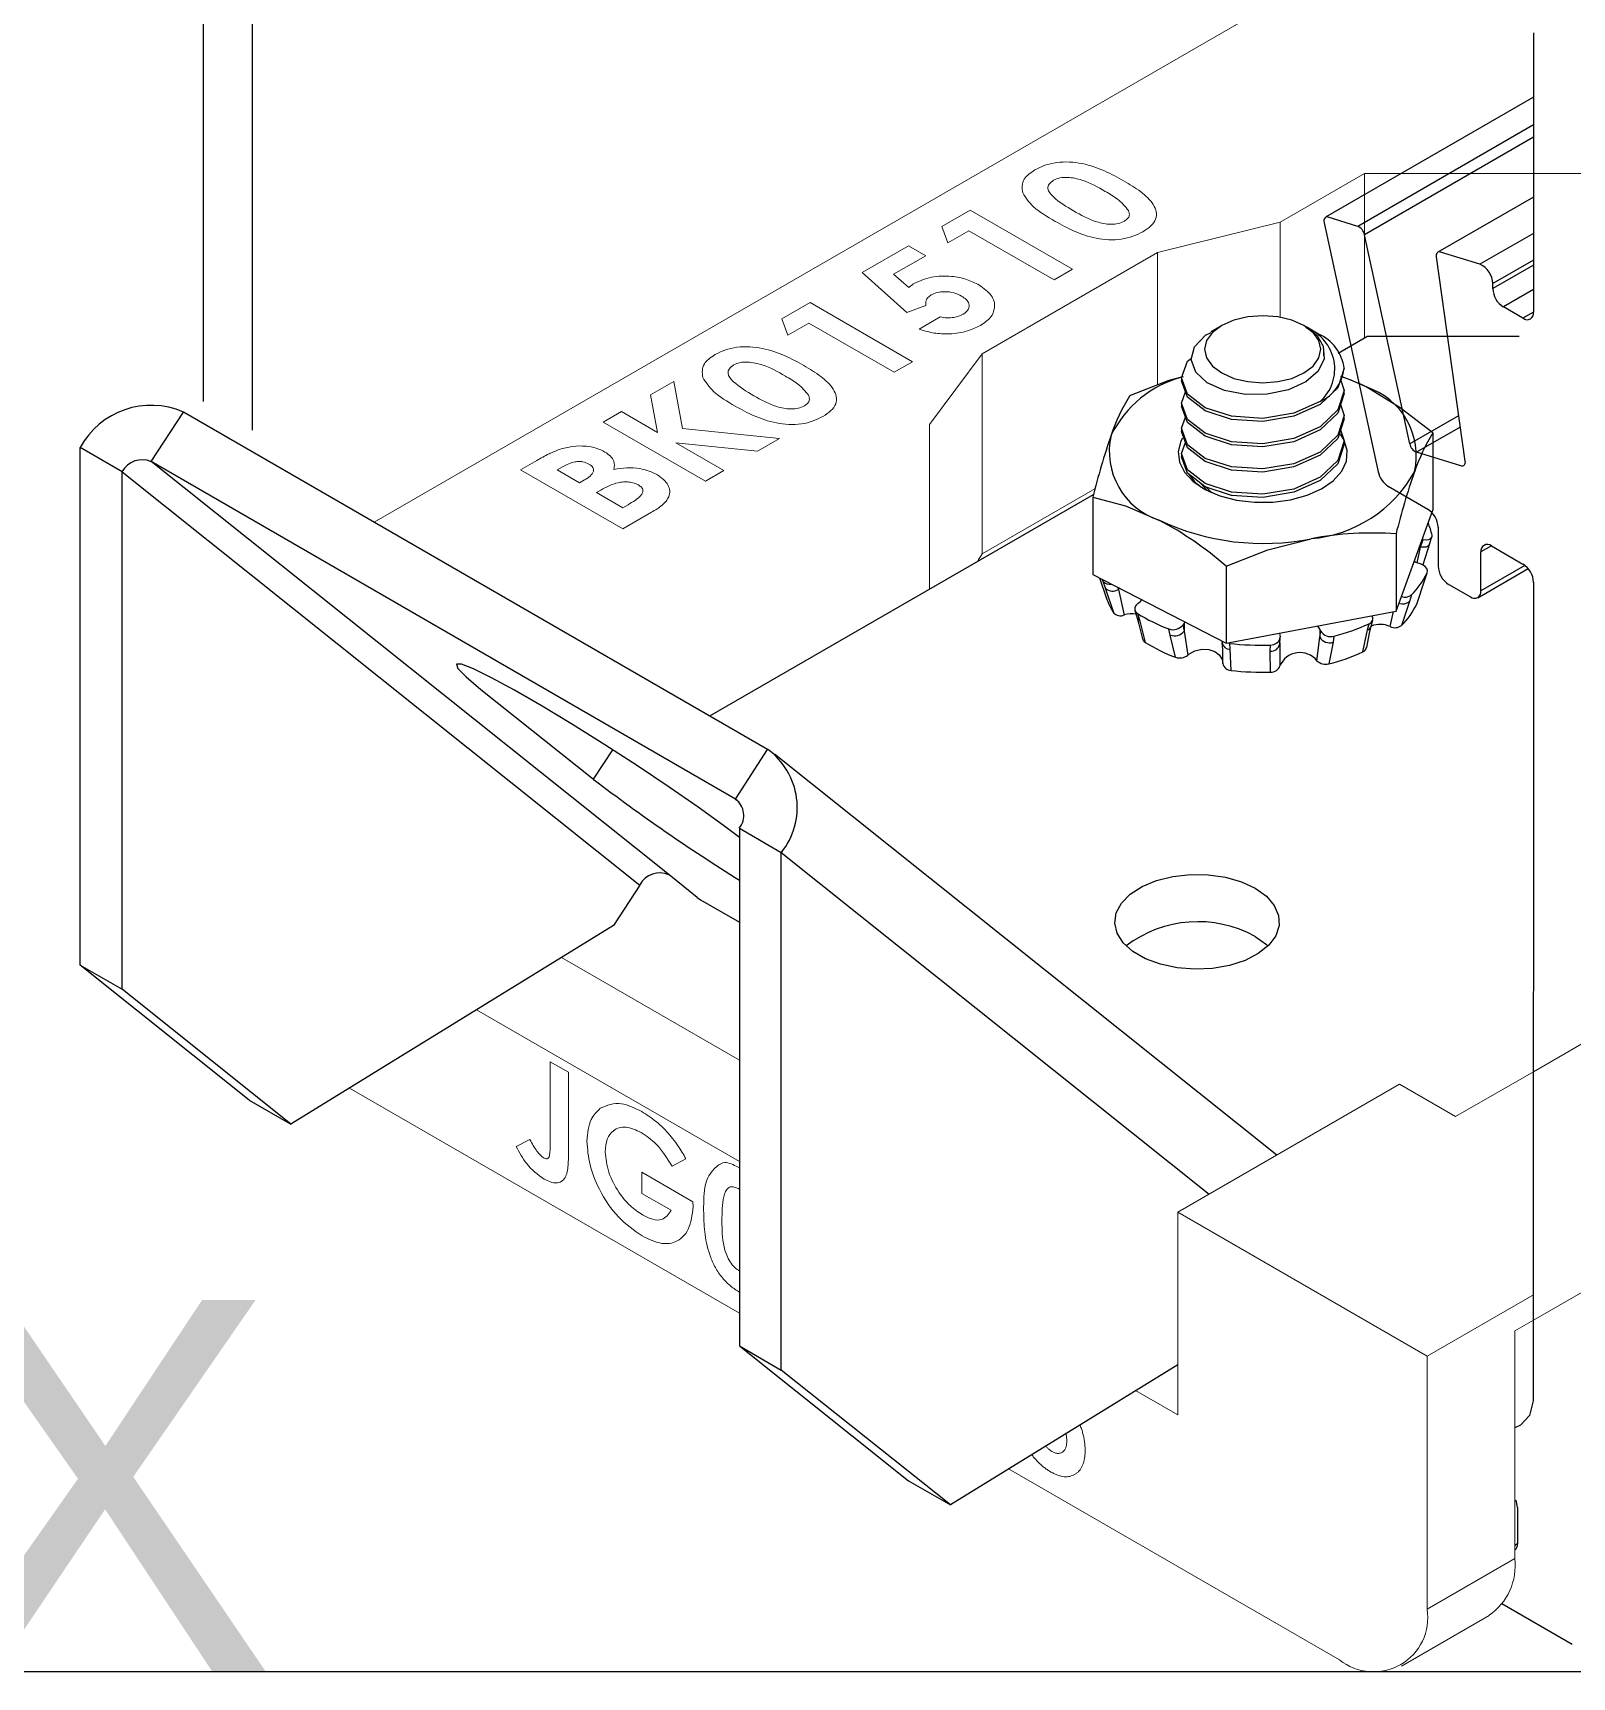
# Model space of a CAD drawing. Extents: x 0 to 11.5, y -11.3 to 0.
# Drawn here: x 1.996 to 3.548, y -11.287 to -9.629 of the extents above; entities that cross this region are included whole.
import ezdxf

# ---------------------------------------------------------------- set-up
doc = ezdxf.new("R2010")
doc.units = 0
doc.header["$LTSCALE"] = 0.5
doc.header["$MEASUREMENT"] = 0
doc.linetypes.add('HIDDEN2', pattern=[0.1875, 0.125, -0.0625])
for name, color, linetype in [('Brackets', 181, 'CONTINUOUS'), ('Hardware', 242, 'CONTINUOUS'), ('Housing', 150, 'CONTINUOUS')]:
    doc.layers.add(name, color=color, linetype=linetype)
doc.layers.add('Jig', color=41, linetype='CONTINUOUS', lineweight=13)
doc.layers.add('Text-Unprinted', color=131, linetype='CONTINUOUS', plot=False)
doc.styles.add('LSAD_Standard', font='arial.ttf')

msp = doc.modelspace()

# ---------------------------------------------------------------- linework, layer by layer
at = {"layer": 'Brackets', "linetype": 'Continuous', "transparency": 16777216}
for p, q in [((3.3116, -9.9521), (3.3407, -9.9353)), ((3.422, -9.9353), (3.3407, -9.9353)), ((2.678, -10.318), (3.065, -10.0945))]:
    msp.add_line(p, q, dxfattribs=at)
at = {"layer": 'Brackets', "linetype": 'HIDDEN2', "transparency": 16777216}
msp.add_line((3.6942, -9.9353), (3.422, -9.9353), dxfattribs=at)
at = {"layer": 'Brackets', "transparency": 16777216}
for p, q in [((2.1149, -10.0615), (2.1473, -10.0115)), ((2.7364, -10.3517), (2.1473, -10.0115)), ((2.0854, -10.0717), (2.0431, -10.0473)), ((2.0431, -10.5693), (2.0431, -10.0473)), ((2.704, -10.4018), (2.1149, -10.0615)), ((2.637, -10.4783), (2.1149, -10.0615)), ((2.0854, -10.0717), (2.6075, -10.4885)), ((2.0854, -10.5937), (2.0854, -10.0717)), ((2.4473, -10.2912), (2.561, -10.3819)), ((2.561, -10.3819), (2.5802, -10.3521)), ((2.704, -10.4018), (2.7364, -10.3517)), ((3.2499, -10.7609), (2.7433, -10.3564)), ((2.704, -10.4018), (2.7077, -10.4047)), ((2.7079, -10.4312), (2.7502, -10.4557)), ((2.7079, -10.4312), (2.7079, -10.9533)), ((2.7502, -10.9777), (2.7502, -10.4557)), ((2.7502, -10.4557), (3.1818, -10.8002)), ((2.6654, -10.501), (2.637, -10.4783)), ((2.6075, -10.4885), (2.5811, -10.5292)), ((2.6654, -10.501), (2.6688, -10.5034)), ((2.6688, -10.5034), (2.7079, -10.5259)), ((2.5811, -10.5292), (2.2558, -10.7298)), ((2.0431, -10.5693), (2.0854, -10.5937)), ((2.2136, -10.7054), (2.0431, -10.5693)), ((2.2558, -10.7298), (2.0854, -10.5937)), ((2.2136, -10.7054), (2.2558, -10.7298)), ((2.7079, -10.9533), (2.7502, -10.9777)), ((2.7079, -10.9533), (2.8784, -11.0893)), ((2.9207, -11.1138), (2.7502, -10.9777)), ((3.15, -10.9723), (2.9207, -11.1138)), ((2.8784, -11.0893), (2.9207, -11.1138))]:
    msp.add_line(p, q, dxfattribs=at)
at = {"layer": 'Brackets', "transparency": 16777216, "flags": 128}
msp.add_lwpolyline([(2.7079, -10.4407), (2.6919, -10.4285), (2.6664, -10.41), (2.6371, -10.3897), (2.6053, -10.3684), (2.5724, -10.3471), (2.5398, -10.3267), (2.509, -10.3081), (2.4813, -10.2921), (2.4579, -10.2794), (2.4398, -10.2705), (2.4279, -10.2659), (2.4226, -10.2658), (2.4241, -10.2701), (2.4325, -10.2787), (2.4473, -10.2912)], dxfattribs=at)
at = {"layer": 'Brackets', "linetype": 'Continuous', "transparency": 16777216, "flags": 128}
for points in [[(3.2281, -10.4917), (3.2393, -10.4998), (3.2473, -10.5091), (3.2516, -10.5191), (3.2521, -10.5295), (3.2488, -10.5397), (3.2417, -10.5492), (3.2312, -10.5576), (3.2178, -10.5645), (3.2022, -10.5696), (3.185, -10.5727), (3.1672, -10.5735), (3.1494, -10.5721), (3.1325, -10.5685), (3.1174, -10.563), (3.1047, -10.5556), (3.095, -10.5469), (3.0889, -10.5372), (3.0864, -10.5269), (3.0879, -10.5166), (3.0932, -10.5067), (3.102, -10.4976), (3.114, -10.4899), (3.1286, -10.4839), (3.145, -10.4798), (3.1627, -10.4778), (3.1806, -10.4781), (3.198, -10.4806), (3.2141, -10.4852), (3.2281, -10.4917)], [(3.2281, -10.5405), (3.2393, -10.5486), (3.2408, -10.55)]]:
    msp.add_lwpolyline(points, dxfattribs=at)
at = {"layer": 'Brackets', "transparency": 16777216}
for centre, radius, start, end in [((2.1147, -10.0861), 0.0814, 66.4062, 151.5285), ((2.1057, -10.0827), 0.0231, 66.4062, 151.5285), ((2.6938, -10.4103), 0.0725, 321.2083, 53.9178), ((3.7076, -8.8799), 1.8897, 232.6418, 238.0611), ((2.6919, -10.4184), 0.0205, 321.2083, 53.9178), ((2.6277, -10.4994), 0.0231, 66.4062, 151.5285)]:
    msp.add_arc(centre, radius, start, end, dxfattribs=at)
at = {"layer": 'Brackets', "linetype": 'Continuous', "transparency": 16777216}
msp.add_arc((3.1703, -10.6448), 0.1193, 61.0098, 127.3306, dxfattribs=at)
at = {"layer": 'Hardware', "linetype": 'Continuous', "transparency": 16777216}
for p, q in [((3.1943, -9.9242), (3.1833, -9.9306)), ((3.2792, -9.9255), (3.2771, -9.9242)), ((3.2919, -9.9328), (3.2802, -9.926)), ((3.2974, -9.9545), (3.2974, -9.9513)), ((3.1537, -9.9769), (3.1537, -9.9801)), ((3.3177, -9.9928), (3.3177, -9.9896)), ((3.1537, -10.0024), (3.1537, -10.0056)), ((3.3177, -10.0183), (3.3177, -10.0151)), ((3.1537, -10.0279), (3.1537, -10.0311)), ((3.4071, -10.0324), (3.4071, -10.1103)), ((3.3177, -10.0438), (3.3177, -10.0406)), ((3.1537, -10.0534), (3.1537, -10.0562)), ((3.0643, -10.0973), (3.0643, -10.1752)), ((3.1723, -10.0863), (3.1766, -10.089)), ((3.1845, -10.0929), (3.1787, -10.0871)), ((3.3701, -10.2122), (3.4071, -10.1103)), ((3.3701, -10.1343), (3.3701, -10.2122)), ((3.3915, -10.1635), (3.3949, -10.1476)), ((3.3949, -10.1476), (3.3974, -10.14)), ((3.3949, -10.1439), (3.3949, -10.1476)), ((3.3974, -10.14), (3.3964, -10.1398)), ((3.404, -10.1433), (3.397, -10.1657)), ((3.4039, -10.1449), (3.4063, -10.1374)), ((3.3918, -10.1635), (3.3942, -10.1644)), ((3.0643, -10.1752), (3.1987, -10.2447)), ((3.0711, -10.1788), (3.0778, -10.1986)), ((3.0733, -10.1799), (3.0748, -10.1823)), ((3.1987, -10.1668), (3.1987, -10.2447)), ((3.3909, -10.2053), (3.399, -10.1808)), ((3.399, -10.1808), (3.4014, -10.1737)), ((3.399, -10.1808), (3.3992, -10.1804)), ((3.3992, -10.1804), (3.4016, -10.1733)), ((3.0771, -10.1892), (3.0748, -10.1823)), ((3.0854, -10.214), (3.0771, -10.1892)), ((3.0895, -10.1883), (3.0902, -10.1904)), ((3.0902, -10.1886), (3.0902, -10.1904)), ((3.0902, -10.1904), (3.0959, -10.2162)), ((3.3856, -10.1959), (3.3835, -10.2026)), ((3.1068, -10.2115), (3.1088, -10.2181)), ((3.1094, -10.2147), (3.1113, -10.2212)), ((3.1101, -10.2042), (3.112, -10.2028)), ((3.112, -10.2028), (3.1139, -10.2009)), ((3.1987, -10.2447), (3.3701, -10.2122)), ((3.3643, -10.2279), (3.3675, -10.2127)), ((3.3835, -10.2026), (3.3757, -10.2268)), ((3.1113, -10.2212), (3.1171, -10.2438)), ((3.1423, -10.2365), (3.1411, -10.2303)), ((3.1563, -10.2245), (3.1551, -10.2263)), ((3.1551, -10.2263), (3.1563, -10.2326)), ((3.1573, -10.2233), (3.1563, -10.2245)), ((3.1563, -10.2245), (3.1563, -10.2326)), ((3.2933, -10.2305), (3.2933, -10.2386)), ((3.2941, -10.2324), (3.2933, -10.2305)), ((3.3365, -10.2534), (3.3413, -10.2313)), ((3.3413, -10.2313), (3.343, -10.2249)), ((3.345, -10.2273), (3.3467, -10.2209)), ((3.1477, -10.2588), (3.1423, -10.2365)), ((3.1563, -10.2326), (3.16, -10.2566)), ((3.1944, -10.2425), (3.1946, -10.2442)), ((3.2005, -10.2444), (3.202, -10.2447)), ((3.202, -10.2447), (3.2026, -10.2508)), ((3.2433, -10.2526), (3.2436, -10.2465)), ((3.2528, -10.2362), (3.2531, -10.2382)), ((3.2528, -10.2443), (3.253, -10.2675)), ((3.2529, -10.2453), (3.2531, -10.2392)), ((3.2903, -10.2623), (3.2933, -10.2386)), ((3.2933, -10.2386), (3.2941, -10.2324)), ((3.3066, -10.2437), (3.3024, -10.2655)), ((3.3075, -10.2376), (3.3066, -10.2437)), ((3.1955, -10.265), (3.1955, -10.2623)), ((3.2026, -10.2508), (3.2036, -10.272)), ((3.2436, -10.2738), (3.2433, -10.2526))]:
    msp.add_line(p, q, dxfattribs=at)
at = {"layer": 'Hardware', "linetype": 'Continuous', "transparency": 16777216, "flags": 128}
for points in [[(3.2771, -9.9242), (3.265, -9.9189), (3.2509, -9.9155), (3.2357, -9.9143), (3.2205, -9.9155), (3.2064, -9.9189), (3.1943, -9.9242), (3.185, -9.9313), (3.1791, -9.9394), (3.1771, -9.9482), (3.1791, -9.9569), (3.185, -9.9651), (3.1943, -9.9721), (3.2064, -9.9775), (3.2205, -9.9808), (3.2357, -9.982), (3.2509, -9.9808), (3.265, -9.9775), (3.2771, -9.9721), (3.2864, -9.9651), (3.2923, -9.9569), (3.2943, -9.9482), (3.2923, -9.9394), (3.2864, -9.9313), (3.2771, -9.9242)], [(3.2966, -9.9451), (3.2975, -9.9579), (3.2915, -9.9703), (3.279, -9.9811), (3.2616, -9.9891), (3.2403, -9.9936), (3.2182, -9.9938), (3.1971, -9.9898), (3.1798, -9.9819), (3.1681, -9.9711), (3.1636, -9.9585), (3.1669, -9.9457), (3.1781, -9.9339), (3.1836, -9.9311)], [(3.2791, -9.9256), (3.2905, -9.9343), (3.2966, -9.9451)], [(3.2937, -10.0008), (3.2671, -10.0127), (3.2357, -10.0179), (3.2043, -10.0158), (3.1777, -10.0072), (3.1599, -9.9934), (3.1537, -9.9769), (3.1599, -9.9603), (3.1639, -9.9573)], [(3.1539, -9.9763), (3.141, -9.9798), (3.1013, -9.9953)], [(3.3177, -9.9673), (3.3115, -9.987), (3.2937, -10.004), (3.2671, -10.0158), (3.2357, -10.021), (3.2043, -10.019), (3.1777, -10.0104), (3.1599, -9.9966), (3.1537, -9.9801)], [(3.3142, -9.9785), (3.3177, -9.9896), (3.3115, -10.0093), (3.2937, -10.0263), (3.2671, -10.0382), (3.2357, -10.0434), (3.2043, -10.0414), (3.1777, -10.0327), (3.1599, -10.0189), (3.1537, -10.0024), (3.1579, -9.9912)], [(3.3399, -9.9862), (3.3238, -9.9789), (3.3144, -9.9755)], [(3.3399, -9.9862), (3.3352, -9.9838), (3.3151, -9.9756)], [(3.3177, -9.9928), (3.3115, -10.0125), (3.2937, -10.0295), (3.2671, -10.0414), (3.2357, -10.0466), (3.2043, -10.0445), (3.1777, -10.0359), (3.1599, -10.0221), (3.1537, -10.0056)], [(3.4071, -10.0324), (3.3742, -10.0071), (3.3399, -9.9862)], [(3.3142, -10.004), (3.3177, -10.0151), (3.3115, -10.0349), (3.2937, -10.0518), (3.2671, -10.0637), (3.2357, -10.0689), (3.2043, -10.0669), (3.1777, -10.0582), (3.1599, -10.0444), (3.1537, -10.0279), (3.1579, -10.0167)], [(3.3177, -10.0183), (3.3115, -10.038), (3.2937, -10.055), (3.2671, -10.0669), (3.2357, -10.0721), (3.2043, -10.0701), (3.1777, -10.0614), (3.1599, -10.0476), (3.1537, -10.0311)], [(3.3142, -10.0295), (3.3177, -10.0406), (3.3115, -10.0604), (3.2937, -10.0773), (3.2671, -10.0892), (3.2357, -10.0944), (3.2043, -10.0924), (3.1777, -10.0837), (3.1599, -10.0699), (3.1537, -10.0534), (3.1579, -10.0422)], [(3.1548, -10.0377), (3.1532, -10.0407), (3.1504, -10.0513), (3.1516, -10.0619), (3.1567, -10.0721), (3.1655, -10.0815), (3.1776, -10.0896), (3.1924, -10.0959), (3.2092, -10.1003), (3.2273, -10.1025), (3.2458, -10.1024), (3.2638, -10.1), (3.2804, -10.0954), (3.295, -10.0889), (3.3068, -10.0807), (3.3153, -10.0712), (3.3201, -10.0609), (3.3209, -10.0503), (3.3177, -10.0398), (3.314, -10.0338)], [(3.3177, -10.0438), (3.3115, -10.0636), (3.2937, -10.0805), (3.2671, -10.0924), (3.2357, -10.0976), (3.2043, -10.0956), (3.1777, -10.0869), (3.1599, -10.0731), (3.1537, -10.0566)], [(3.1723, -10.0863), (3.1682, -10.0831), (3.1618, -10.0746)], [(3.0643, -10.0973), (3.0972, -10.1061), (3.1315, -10.1207)], [(3.1734, -10.0835), (3.1792, -10.0903), (3.184, -10.0927)], [(3.1987, -10.1668), (3.2407, -10.1506), (3.2844, -10.1392)], [(3.4039, -10.1449), (3.4036, -10.1455), (3.4029, -10.1464), (3.4018, -10.1471), (3.4004, -10.1476), (3.3987, -10.1479), (3.3969, -10.1479), (3.3949, -10.1476)], [(3.3974, -10.14), (3.4005, -10.1403), (3.4033, -10.1399), (3.4053, -10.1389), (3.4064, -10.1373), (3.4064, -10.1358)], [(3.3884, -10.162), (3.3901, -10.1629), (3.3918, -10.1635)], [(3.4014, -10.1737), (3.4018, -10.1716), (3.401, -10.1694), (3.3993, -10.1673), (3.3967, -10.1655), (3.3942, -10.1644)], [(3.1101, -10.2042), (3.108, -10.2064), (3.1068, -10.2087), (3.1067, -10.2111), (3.1078, -10.2133), (3.1094, -10.2147)], [(3.1087, -10.2181), (3.1108, -10.2255), (3.1143, -10.2402)], [(3.2933, -10.2305), (3.2922, -10.2287), (3.2909, -10.2272)], [(3.3405, -10.2488), (3.3433, -10.2345), (3.3451, -10.2273)], [(3.1171, -10.2438), (3.1153, -10.242), (3.1146, -10.2401)], [(3.1945, -10.2442), (3.1951, -10.2509), (3.1952, -10.2623)], [(3.2436, -10.2465), (3.2468, -10.246), (3.2497, -10.2447), (3.2518, -10.2427), (3.253, -10.2403), (3.2531, -10.2382)], [(3.2528, -10.2344), (3.2527, -10.2348), (3.2528, -10.2362)], [(3.16, -10.2566), (3.161, -10.2558), (3.1673, -10.2523), (3.1744, -10.2506), (3.1813, -10.2509), (3.1873, -10.2529), (3.1919, -10.2564), (3.1948, -10.2611), (3.1955, -10.265)]]:
    msp.add_lwpolyline(points, dxfattribs=at)
at = {"layer": 'Hardware', "linetype": 'Continuous', "transparency": 16777216}
for centre, radius, start, end in [((3.2642, -9.968), 0.0441, 311.9206, 69.3489), ((3.2744, -9.9729), 0.0437, 7.3504, 66.5129), ((3.1825, -10.0837), 0.111, 104.1697, 153.9406), ((3.2766, -9.9632), 0.0413, 294.392, 354.3131), ((3.2851, -10.1054), 0.2143, 149.0896, 160.7981), ((3.3175, -10.0556), 0.073, 347.082, 72.098), ((3.5911, -10.1425), 0.2144, 149.093, 160.7948), ((3.7707, -10.273), 0.7279, 160.9096, 166.0336), ((3.1539, -10.0512), 0.073, 167.082, 252.098), ((3.2735, -10.0078), 0.1318, 274.7572, 330.8868), ((4.0774, -10.3103), 0.7289, 160.9129, 166.0303), ((3.236, -9.8981), 0.2459, 244.8434, 281.3464), ((2.9645, -10.4359), 0.3567, 48.961, 62.0855), ((3.3442, -10.1486), 0.0635, 11.6398, 23.5409), ((3.3462, -10.4718), 0.3383, 85.9448, 100.5238), ((3.3259, -10.1367), 0.0841, 315.2106, 333.9173), ((3.081, -10.177), 0.00816, 221.0681, 283.97), ((3.0844, -10.1815), 0.0106, 226.3702, 303.2178), ((3.1404, -10.1774), 0.0661, 198.7484, 213.6795), ((3.3792, -10.1881), 0.0101, 248.4036, 308.9397), ((3.0922, -10.2073), 0.00961, 224.4484, 292.7177), ((3.1036, -10.2397), 0.0248, 79.9474, 108.0654), ((3.2049, -10.0601), 0.1817, 238.281, 249.4596), ((3.3769, -10.1939), 0.011, 249.6426, 307.3325), ((3.3201, -10.171), 0.0787, 314.9463, 334.1816), ((3.114, -10.2165), 0.00545, 197.3537, 240.3933), ((3.1454, -10.2187), 0.0123, 249.5503, 322.0105), ((3.2521, -10.0257), 0.219, 284.6674, 294.5358), ((3.3391, -10.2256), 0.00613, 291.2175, 343.6562), ((3.3411, -10.2196), 0.00564, 289.1804, 29.5335), ((3.3541, -10.2489), 0.0233, 64.1998, 112.4995), ((3.369, -10.218), 0.011, 244.3729, 307.3236), ((3.2069, -10.0994), 0.17, 238.1225, 249.6181), ((3.1467, -10.2249), 0.0123, 249.4103, 321.6909), ((3.2025, -10.2427), 0.00804, 190.6521, 271.1222), ((3.2357, -9.9516), 0.2951, 263.4453, 271.5323), ((3.2442, -10.2439), 0.00876, 263.9569, 350.4486), ((3.3032, -10.2325), 0.0117, 211.3124, 286.9661), ((3.3042, -10.2262), 0.0118, 211.5769, 286.2524), ((3.1519, -10.2466), 0.0129, 250.8263, 309.0736), ((3.2732, -10.2761), 0.022, 38.8746, 157.1028), ((3.2992, -10.2534), 0.0125, 225.0546, 284.8924), ((3.251, -10.0672), 0.2049, 284.5274, 294.6758), ((3.335, -10.2484), 0.00518, 287.2814, 355.8409), ((3.2037, -10.2638), 0.00824, 188.5752, 269.4949), ((3.2357, -9.9978), 0.2761, 263.3307, 271.647), ((3.2442, -10.2644), 0.00939, 266.6653, 340.5305)]:
    msp.add_arc(centre, radius, start, end, dxfattribs=at)
at = {"layer": 'Housing', "transparency": 16777216}
for p, q in [((2.1674, -8.1018), (2.1674, -10.001)), ((2.2169, -10.0296), (2.2169, -9.4372)), ((3.5087, -9.6291), (3.5087, -9.9107)), ((3.5087, -9.694), (3.2991, -9.8151)), ((3.5087, -9.7218), (3.3315, -9.8242)), ((3.5087, -9.7341), (3.3382, -9.8326)), ((3.5087, -9.7946), (3.4123, -9.8503)), ((3.3315, -9.8242), (3.3018, -9.8149)), ((3.2976, -9.8207), (3.3521, -10.0717)), ((3.384, -10.0436), (3.3382, -9.8326)), ((3.5087, -9.8313), (3.4547, -9.8625)), ((3.4547, -9.8625), (3.415, -9.8501)), ((3.4107, -9.8551), (3.4396, -10.0609)), ((3.5087, -9.8582), (3.4677, -9.8819)), ((3.5087, -9.8633), (3.4677, -9.887)), ((3.4677, -9.887), (3.4677, -9.8819)), ((3.5087, -9.8878), (3.4783, -9.9054)), ((3.4981, -9.9168), (3.4783, -9.9054)), ((3.5087, -9.9107), (3.4981, -9.9168)), ((3.4332, -10.0152), (3.384, -10.0436)), ((3.4348, -10.0266), (3.3907, -10.052)), ((3.4353, -10.0659), (3.3907, -10.052)), ((3.3623, -10.0864), (3.402, -10.1093)), ((3.4126, -10.1277), (3.4126, -10.1669)), ((3.4663, -10.1465), (3.4557, -10.1526)), ((3.4663, -10.1465), (3.4981, -10.1649)), ((3.4557, -10.1918), (3.4557, -10.1526)), ((3.4526, -10.1987), (3.5033, -10.1694)), ((3.5001, -10.1662), (3.4557, -10.1918)), ((3.4232, -10.1853), (3.4451, -10.1979)), ((3.5087, -10.1832), (3.5085, -11.0086)), ((3.4767, -11.2132), (3.5476, -11.2542))]:
    msp.add_line(p, q, dxfattribs=at)
at = {"layer": 'Housing', "linetype": 'Continuous', "transparency": 16777216}
for p, q in [((3.4925, -11.1162), (3.4925, -11.1529)), ((3.4925, -11.1529), (3.4898, -11.1545))]:
    msp.add_line(p, q, dxfattribs=at)
at = {"layer": 'Housing', "transparency": 16777216, "flags": 128}
for points in [[(3.3018, -9.8149), (3.3007, -9.8147), (3.2997, -9.8148), (3.2989, -9.8152), (3.2982, -9.8159), (3.2977, -9.8168), (3.2974, -9.818), (3.2974, -9.8193), (3.2976, -9.8207)], [(3.415, -9.8501), (3.414, -9.8499), (3.4131, -9.85), (3.4122, -9.8503), (3.4116, -9.8509), (3.4111, -9.8517), (3.4107, -9.8527), (3.4106, -9.8539), (3.4107, -9.8551)], [(3.4396, -10.0609), (3.4397, -10.0622), (3.4395, -10.0633), (3.4392, -10.0643), (3.4387, -10.0651), (3.4381, -10.0657), (3.4372, -10.066), (3.4363, -10.0661), (3.4353, -10.0659)], [(3.5085, -11.0086), (3.5085, -11.0086), (3.5045, -11.0237), (3.4955, -11.0333), (3.4898, -11.036)]]:
    msp.add_lwpolyline(points, dxfattribs=at)
at = {"layer": 'Housing', "transparency": 16777216}
for centre, radius, start, end in [((3.3267, -9.8348), 0.0117, 10.9309, 66.0498), ((3.4457, -9.8825), 0.022, 1.5978, 65.9278), ((3.4907, -9.886), 0.0231, 182.6115, 237.3885), ((3.5023, -9.9118), 0.00655, 230.7624, 9.2023), ((3.3954, -10.0414), 0.0117, 190.9309, 246.0498), ((3.3751, -10.0667), 0.0235, 192.2143, 237.0616), ((3.3895, -10.1288), 0.0231, 2.6115, 57.3885), ((3.4622, -10.1516), 0.00655, 50.7624, 189.2023), ((3.4857, -10.1843), 0.0231, 2.6115, 57.3885), ((3.4356, -10.1658), 0.0231, 182.6115, 237.3885), ((3.4492, -10.1928), 0.00655, 230.7624, 9.2023)]:
    msp.add_arc(centre, radius, start, end, dxfattribs=at)
at = {"layer": 'Housing', "linetype": 'Continuous', "transparency": 16777216}
for centre, radius, start, end in [((3.4726, -11.1167), 0.0199, 1.273, 22.9735), ((3.486, -11.154), 0.00655, 305.6721, 9.2023)]:
    msp.add_arc(centre, radius, start, end, dxfattribs=at)
at = {"layer": 'Jig', "linetype": 'Continuous', "transparency": 16777216}
for p, q in [((3.4107, -9.5042), (2.3396, -10.1225)), ((3.2534, -9.82), (3.3382, -9.771)), ((3.3382, -9.771), (3.5087, -9.771)), ((3.3382, -9.771), (3.3382, -9.9367)), ((3.2534, -9.82), (3.1296, -9.8506)), ((3.2534, -9.82), (3.2534, -9.9161)), ((3.1296, -9.8506), (2.9529, -9.9527)), ((3.1296, -9.8506), (3.1296, -9.9843)), ((2.9529, -9.9527), (2.8998, -10.0241)), ((2.9529, -9.9527), (2.9529, -10.1544)), ((2.8998, -10.0241), (2.8998, -10.1899)), ((2.9529, -10.1544), (3.0664, -10.0889)), ((3.4302, -10.7221), (3.5086, -10.6769)), ((3.15, -10.8186), (3.3736, -10.6895)), ((3.3736, -10.6895), (3.4302, -10.7221)), ((3.4014, -10.9638), (3.15, -10.8186)), ((3.15, -10.8186), (3.15, -11.0227)), ((3.5086, -10.9019), (3.4014, -10.9638)), ((3.4898, -11.1679), (3.4898, -10.9382)), ((3.4014, -10.9638), (3.4014, -11.2189)), ((3.1075, -10.9982), (3.15, -11.0227)), ((3.313, -11.27), (2.9793, -11.0773)), ((3.4014, -11.2189), (3.4898, -11.1679)), ((3.3755, -11.2762), (3.4639, -11.2251))]:
    msp.add_line(p, q, dxfattribs=at)
at = {"layer": 'Jig', "linetype": 'HIDDEN2', "transparency": 16777216}
for p, q in [((3.5087, -9.771), (3.6918, -9.771)), ((4.7018, -10.2131), (3.5086, -10.9019)), ((3.5086, -10.9274), (4.5263, -10.3399)), ((3.5086, -10.6769), (3.7696, -10.5262))]:
    msp.add_line(p, q, dxfattribs=at)
at = {"layer": 'Jig', "transparency": 16777216}
for p, q in [((2.9121, -9.8245), (2.9407, -9.8079)), ((2.9407, -9.8079), (3.0438, -9.8675)), ((2.9182, -9.8408), (2.9121, -9.8245)), ((2.9394, -9.8286), (2.9182, -9.8408)), ((3.0253, -9.8782), (2.9394, -9.8286)), ((2.8316, -9.8709), (2.8786, -9.8438)), ((2.8786, -9.8438), (2.8958, -9.8538)), ((2.8958, -9.8538), (2.8635, -9.8724)), ((2.8767, -9.911), (2.8316, -9.8709)), ((2.8635, -9.8724), (2.8789, -9.886)), ((3.0438, -9.8675), (3.0253, -9.8782)), ((2.7508, -9.9176), (2.7794, -9.9011)), ((2.7794, -9.9011), (2.8825, -9.9607)), ((2.8959, -9.9041), (2.8767, -9.911)), ((2.8891, -9.9278), (2.9103, -9.9156)), ((2.8958, -9.9025), (2.8958, -9.9041)), ((2.7569, -9.9339), (2.7508, -9.9176)), ((2.7781, -9.9217), (2.7569, -9.9339)), ((2.864, -9.9713), (2.7781, -9.9217)), ((2.8825, -9.9607), (2.864, -9.9713)), ((2.6183, -9.9942), (2.6417, -9.9807)), ((2.6417, -9.9807), (2.6505, -10.0282)), ((2.6253, -10.032), (2.6183, -9.9942)), ((2.5705, -10.0217), (2.589, -10.011)), ((2.589, -10.011), (2.6253, -10.032)), ((2.6737, -10.0813), (2.5705, -10.0217)), ((2.6505, -10.0282), (2.7483, -10.0382)), ((2.6438, -10.0427), (2.6922, -10.0706)), ((2.7261, -10.051), (2.6438, -10.0427)), ((2.7483, -10.0382), (2.7261, -10.051)), ((2.4872, -10.0698), (2.5038, -10.0603)), ((2.5904, -10.1294), (2.4872, -10.0698)), ((2.5301, -10.0665), (2.5243, -10.0698)), ((2.5243, -10.0698), (2.5467, -10.0828)), ((2.5467, -10.0828), (2.5517, -10.08)), ((2.6922, -10.0706), (2.6737, -10.0813)), ((2.5683, -10.0902), (2.5639, -10.0927)), ((2.5639, -10.0927), (2.5904, -10.108)), ((2.5904, -10.108), (2.5957, -10.1049)), ((2.6194, -10.1126), (2.5904, -10.1294)), ((2.7079, -10.6653), (2.5285, -10.5616)), ((2.443, -10.6144), (2.7079, -10.7674)), ((2.5172, -10.6667), (2.5357, -10.6774)), ((2.5172, -10.7507), (2.5172, -10.6667)), ((2.5357, -10.6774), (2.5357, -10.7564)), ((2.7079, -10.9204), (2.3148, -10.6934)), ((2.4828, -10.7521), (2.4968, -10.7452)), ((2.6097, -10.7995), (2.6097, -10.7782)), ((2.6097, -10.7782), (2.6611, -10.8079)), ((2.654, -10.7647), (2.64, -10.7721)), ((2.6393, -10.8166), (2.6097, -10.7995)), ((2.6611, -10.8079), (2.6613, -10.813)), ((3.4898, -10.9382), (3.5086, -10.9274))]:
    msp.add_line(p, q, dxfattribs=at)
at = {"layer": 'Jig', "linetype": 'Continuous', "transparency": 16777216}
for centre, radius, start, end in [((3.4296, -11.1751), 0.0606, 304.455, 6.8571), ((3.3474, -11.2274), 0.0547, 231.1474, 8.8634)]:
    msp.add_arc(centre, radius, start, end, dxfattribs=at)
msp.add_ellipse((2.9327, -10.1329), major_axis=(0.0617, 0.1018), ratio=0.238844, start_param=4.568266, end_param=4.645999, dxfattribs=at)
at = {"layer": 'Jig', "transparency": 16777216}
for points, knots in [([(2.9936, -9.7905), (2.993, -9.7856), (2.992, -9.7769), (3.0016, -9.7702), (3.0058, -9.7673)], [0, 0, 0, 0, 0.558689, 1, 1, 1, 1]), ([(3.0058, -9.7673), (3.0091, -9.7656), (3.0156, -9.7623), (3.0278, -9.7595), (3.0409, -9.759), (3.0579, -9.7613), (3.0767, -9.7679), (3.0892, -9.7747), (3.0954, -9.7782)], [0, 0, 0, 0, 0.125043, 0.249932, 0.374773, 0.499839, 0.749499, 1, 1, 1, 1]), ([(3.0248, -9.7777), (3.0231, -9.7789), (3.0198, -9.7813), (3.0182, -9.7876), (3.0265, -9.7977), (3.0376, -9.8043), (3.045, -9.8086)], [0, 0, 0, 0, 0.124885, 0.249639, 0.49862, 1, 1, 1, 1]), ([(3.0769, -9.7889), (3.0696, -9.7847), (3.0586, -9.7784), (3.0415, -9.7745), (3.0309, -9.7749), (3.0268, -9.7768), (3.0248, -9.7777)], [0, 0, 0, 0, 0.501448, 0.750378, 0.875297, 1, 1, 1, 1]), ([(3.0954, -9.7782), (3.1014, -9.7818), (3.1133, -9.7889), (3.1245, -9.7998), (3.1288, -9.8094), (3.1285, -9.817), (3.1234, -9.824), (3.1177, -9.8277), (3.1148, -9.8296)], [0, 0, 0, 0, 0.250514, 0.500214, 0.625312, 0.750134, 0.874928, 1, 1, 1, 1]), ([(3.0263, -9.8192), (3.0184, -9.8145), (3.0041, -9.8062), (2.9968, -9.7953), (2.9936, -9.7905)], [0, 0, 0, 0, 0.561096, 1, 1, 1, 1]), ([(3.1004, -9.8083), (3.097, -9.8043), (3.091, -9.7971), (3.0812, -9.7914), (3.0769, -9.7889)], [0, 0, 0, 0, 0.558417, 1, 1, 1, 1]), ([(3.045, -9.8086), (3.0522, -9.8127), (3.063, -9.8189), (3.08, -9.8225), (3.0903, -9.8217), (3.0942, -9.8198), (3.0962, -9.8189)], [0, 0, 0, 0, 0.501407, 0.750149, 0.875082, 1, 1, 1, 1]), ([(3.0962, -9.8189), (3.0974, -9.8181), (3.0998, -9.8165), (3.1017, -9.8127), (3.1009, -9.81), (3.1004, -9.8083)], [0, 0, 0, 0, 0.280266, 0.560445, 1, 1, 1, 1]), ([(3.1148, -9.8296), (3.1116, -9.8312), (3.1052, -9.8345), (3.0932, -9.8375), (3.0803, -9.838), (3.0635, -9.8358), (3.0448, -9.8294), (3.0325, -9.8226), (3.0263, -9.8192)], [0, 0, 0, 0, 0.125093, 0.249947, 0.37484, 0.499914, 0.749469, 1, 1, 1, 1]), ([(2.8789, -9.886), (2.8798, -9.8851), (2.8814, -9.8836), (2.8834, -9.8823), (2.8843, -9.8817)], [0, 0, 0, 0, 0.559978, 1, 1, 1, 1]), ([(2.8843, -9.8817), (2.8898, -9.8793), (2.9007, -9.8743), (2.9207, -9.8739), (2.9376, -9.8773), (2.9457, -9.8814), (2.9498, -9.8834)], [0, 0, 0, 0, 0.279289, 0.55876, 0.779156, 1, 1, 1, 1]), ([(2.9498, -9.8834), (2.9544, -9.8867), (2.9638, -9.8934), (2.9663, -9.9055), (2.9623, -9.9163), (2.9549, -9.9215), (2.9512, -9.9241)], [0, 0, 0, 0, 0.279834, 0.559555, 0.779722, 1, 1, 1, 1]), ([(2.9014, -9.8932), (2.9002, -9.8941), (2.8978, -9.8958), (2.8958, -9.8996), (2.8959, -9.9024), (2.8959, -9.9041)], [0, 0, 0, 0, 0.279807, 0.55982, 1, 1, 1, 1]), ([(2.9319, -9.8945), (2.9295, -9.8933), (2.9246, -9.8909), (2.9157, -9.8898), (2.9073, -9.8905), (2.9034, -9.8923), (2.9014, -9.8932)], [0, 0, 0, 0, 0.2804, 0.56001, 0.780115, 1, 1, 1, 1]), ([(2.9337, -9.9128), (2.9357, -9.9112), (2.9398, -9.9081), (2.9399, -9.9026), (2.9371, -9.8979), (2.9336, -9.8956), (2.9319, -9.8945)], [0, 0, 0, 0, 0.279088, 0.558757, 0.779144, 1, 1, 1, 1]), ([(2.9103, -9.9156), (2.9126, -9.916), (2.9171, -9.9167), (2.9258, -9.9162), (2.9307, -9.9141), (2.9337, -9.9128)], [0, 0, 0, 0, 0.281145, 0.561922, 1, 1, 1, 1]), ([(2.9512, -9.9241), (2.9463, -9.9264), (2.9365, -9.9311), (2.9186, -9.9332), (2.9023, -9.932), (2.8935, -9.9292), (2.8891, -9.9278)], [0, 0, 0, 0, 0.279859, 0.559381, 0.779502, 1, 1, 1, 1]), ([(2.6833, -9.9536), (2.6865, -9.9519), (2.693, -9.9486), (2.7053, -9.9458), (2.7184, -9.9453), (2.7353, -9.9476), (2.7541, -9.9542), (2.7666, -9.961), (2.7728, -9.9645)], [0, 0, 0, 0, 0.125043, 0.249932, 0.374773, 0.499839, 0.749499, 1, 1, 1, 1]), ([(2.671, -9.9768), (2.6705, -9.972), (2.6694, -9.9632), (2.679, -9.9565), (2.6833, -9.9536)], [0, 0, 0, 0, 0.558689, 1, 1, 1, 1]), ([(2.7022, -9.964), (2.7006, -9.9652), (2.6972, -9.9676), (2.6956, -9.974), (2.704, -9.984), (2.7151, -9.9906), (2.7225, -9.995)], [0, 0, 0, 0, 0.124885, 0.249639, 0.49862, 1, 1, 1, 1]), ([(2.7543, -9.9752), (2.747, -9.971), (2.736, -9.9647), (2.719, -9.9608), (2.7084, -9.9612), (2.7043, -9.9631), (2.7022, -9.964)], [0, 0, 0, 0, 0.501448, 0.750378, 0.875297, 1, 1, 1, 1]), ([(2.7728, -9.9645), (2.7788, -9.9681), (2.7907, -9.9752), (2.8019, -9.9861), (2.8063, -9.9957), (2.8059, -10.0033), (2.8008, -10.0103), (2.7951, -10.014), (2.7922, -10.0159)], [0, 0, 0, 0, 0.250514, 0.500214, 0.625312, 0.750134, 0.874928, 1, 1, 1, 1]), ([(2.7037, -10.0055), (2.6958, -10.0008), (2.6816, -9.9925), (2.6742, -9.9816), (2.671, -9.9768)], [0, 0, 0, 0, 0.561096, 1, 1, 1, 1]), ([(2.7778, -9.9946), (2.7745, -9.9906), (2.7684, -9.9834), (2.7587, -9.9777), (2.7543, -9.9752)], [0, 0, 0, 0, 0.558417, 1, 1, 1, 1]), ([(2.7225, -9.995), (2.7297, -9.9991), (2.7404, -10.0052), (2.7574, -10.0088), (2.7677, -10.008), (2.7716, -10.0061), (2.7736, -10.0052)], [0, 0, 0, 0, 0.5014073, 0.7501488, 0.8750818, 1, 1, 1, 1]), ([(2.7736, -10.0052), (2.7748, -10.0044), (2.7772, -10.0028), (2.7791, -9.999), (2.7783, -9.9963), (2.7778, -9.9946)], [0, 0, 0, 0, 0.280266, 0.560445, 1, 1, 1, 1]), ([(2.7922, -10.0159), (2.789, -10.0175), (2.7826, -10.0208), (2.7706, -10.0238), (2.7577, -10.0243), (2.7409, -10.0221), (2.7222, -10.0157), (2.7099, -10.0089), (2.7037, -10.0055)], [0, 0, 0, 0, 0.1250926, 0.2499472, 0.3748405, 0.4999143, 0.7494691, 1, 1, 1, 1]), ([(2.5038, -10.0603), (2.5077, -10.058), (2.5148, -10.0539), (2.523, -10.0507), (2.5266, -10.0492)], [0, 0, 0, 0, 0.560274, 1, 1, 1, 1]), ([(2.5266, -10.0492), (2.5308, -10.048), (2.5392, -10.0457), (2.5524, -10.0455), (2.564, -10.0476), (2.5695, -10.0504), (2.5723, -10.0518)], [0, 0, 0, 0, 0.280133, 0.559769, 0.779782, 1, 1, 1, 1]), ([(2.5563, -10.0639), (2.5543, -10.063), (2.5512, -10.0616), (2.5462, -10.0613), (2.5387, -10.062), (2.5339, -10.0645), (2.5301, -10.0665)], [0, 0, 0, 0, 0.24957, 0.375336, 0.50123, 1, 1, 1, 1]), ([(2.5517, -10.08), (2.5537, -10.0787), (2.5577, -10.0762), (2.5613, -10.0717), (2.5608, -10.0671), (2.5578, -10.065), (2.5563, -10.0639)], [0, 0, 0, 0, 0.28109, 0.560548, 0.780097, 1, 1, 1, 1]), ([(2.5723, -10.0518), (2.5744, -10.0531), (2.5784, -10.0558), (2.5825, -10.062), (2.5819, -10.0666), (2.5815, -10.0694)], [0, 0, 0, 0, 0.280312, 0.560497, 1, 1, 1, 1]), ([(2.6061, -10.085), (2.6047, -10.0843), (2.6019, -10.0829), (2.5966, -10.0819), (2.5911, -10.0818), (2.5805, -10.0835), (2.5737, -10.0872), (2.5683, -10.0902)], [0, 0, 0, 0, 0.125209, 0.250312, 0.375529, 0.500753, 1, 1, 1, 1]), ([(2.5815, -10.0694), (2.5858, -10.0687), (2.5943, -10.0673), (2.6106, -10.068), (2.6197, -10.0722), (2.6253, -10.0747)], [0, 0, 0, 0, 0.281308, 0.561672, 1, 1, 1, 1]), ([(2.6253, -10.0747), (2.6295, -10.078), (2.6379, -10.0845), (2.6384, -10.0963), (2.6306, -10.1058), (2.6231, -10.1104), (2.6194, -10.1126)], [0, 0, 0, 0, 0.279164, 0.55844, 0.778689, 1, 1, 1, 1]), ([(2.5957, -10.1049), (2.6005, -10.1021), (2.6065, -10.0986), (2.6106, -10.0931), (2.611, -10.0901), (2.6094, -10.0872), (2.6072, -10.0858), (2.6061, -10.085)], [0, 0, 0, 0, 0.500132, 0.625245, 0.750148, 0.874948, 1, 1, 1, 1]), ([(2.5677, -10.7137), (2.5745, -10.7108), (2.5866, -10.7056), (2.6025, -10.7135), (2.6095, -10.717)], [0, 0, 0, 0, 0.558593, 1, 1, 1, 1]), ([(2.5542, -10.747), (2.5549, -10.7389), (2.5562, -10.7244), (2.5642, -10.717), (2.5677, -10.7137)], [0, 0, 0, 0, 0.559322, 1, 1, 1, 1]), ([(2.6095, -10.717), (2.6143, -10.7201), (2.623, -10.7255), (2.6311, -10.7336), (2.6346, -10.7371)], [0, 0, 0, 0, 0.5598755, 1, 1, 1, 1]), ([(2.4968, -10.7452), (2.499, -10.7493), (2.502, -10.755), (2.5072, -10.7612), (2.5097, -10.763), (2.511, -10.7639)], [0, 0, 0, 0, 0.560061, 0.780218, 1, 1, 1, 1]), ([(2.609, -10.7381), (2.6037, -10.7356), (2.5931, -10.7308), (2.5812, -10.7348), (2.5738, -10.744), (2.5731, -10.7531), (2.5727, -10.7577)], [0, 0, 0, 0, 0.279813, 0.559428, 0.779645, 1, 1, 1, 1]), ([(2.64, -10.7721), (2.635, -10.7641), (2.626, -10.7498), (2.6142, -10.7416), (2.609, -10.7381)], [0, 0, 0, 0, 0.559571, 1, 1, 1, 1]), ([(2.6346, -10.7371), (2.6387, -10.7419), (2.6458, -10.7504), (2.6515, -10.7603), (2.654, -10.7647)], [0, 0, 0, 0, 0.559434, 1, 1, 1, 1]), ([(2.511, -10.7852), (2.5048, -10.7806), (2.4936, -10.7722), (2.4861, -10.7583), (2.4828, -10.7521)], [0, 0, 0, 0, 0.558036, 1, 1, 1, 1]), ([(2.511, -10.7639), (2.5117, -10.7642), (2.5132, -10.7649), (2.5151, -10.7644), (2.5161, -10.7628), (2.5171, -10.7583), (2.5171, -10.7541), (2.5172, -10.7507)], [0, 0, 0, 0, 0.124717, 0.249472, 0.374239, 0.499462, 1, 1, 1, 1]), ([(2.5357, -10.7564), (2.5356, -10.7613), (2.5355, -10.7711), (2.5337, -10.7826), (2.5286, -10.7878), (2.5218, -10.7901), (2.5153, -10.7872), (2.511, -10.7852)], [0, 0, 0, 0, 0.251112, 0.500815, 0.626041, 0.751324, 1, 1, 1, 1]), ([(2.61, -10.8424), (2.6018, -10.8368), (2.5854, -10.8254), (2.5667, -10.7978), (2.5561, -10.7703), (2.5548, -10.7548), (2.5542, -10.747)], [0, 0, 0, 0, 0.27993, 0.559149, 0.779571, 1, 1, 1, 1]), ([(2.5727, -10.7577), (2.5734, -10.7644), (2.5747, -10.7778), (2.5851, -10.7975), (2.5975, -10.8127), (2.6061, -10.8184), (2.6104, -10.8213)], [0, 0, 0, 0, 0.279421, 0.559118, 0.779444, 1, 1, 1, 1]), ([(2.6719, -10.8168), (2.6719, -10.8075), (2.672, -10.791), (2.6778, -10.7793), (2.6854, -10.7719)], [0, 0, 0, 0, 0.561096, 1, 1, 1, 1]), ([(2.6854, -10.7719), (2.6879, -10.7702), (2.6935, -10.7665), (2.7018, -10.7707), (2.7066, -10.7731)], [0, 0, 0, 0, 0.434382, 1, 1, 1, 1]), ([(2.707, -10.7947), (2.7051, -10.7939), (2.7014, -10.7922), (2.6951, -10.794), (2.6906, -10.8062), (2.6904, -10.8191), (2.6904, -10.8277)], [0, 0, 0, 0, 0.1248972, 0.2496622, 0.4986294, 1, 1, 1, 1]), ([(2.6613, -10.813), (2.6603, -10.8211), (2.6582, -10.8373), (2.645, -10.8497), (2.6279, -10.8512), (2.616, -10.8454), (2.61, -10.8424)], [0, 0, 0, 0, 0.27957, 0.559349, 0.779431, 1, 1, 1, 1]), ([(2.6104, -10.8213), (2.6138, -10.823), (2.6206, -10.8265), (2.6321, -10.8268), (2.6366, -10.8205), (2.6393, -10.8166)], [0, 0, 0, 0, 0.281113, 0.561396, 1, 1, 1, 1]), ([(2.7071, -10.8985), (2.7041, -10.8966), (2.6981, -10.8927), (2.6895, -10.8838), (2.6826, -10.8729), (2.6761, -10.8572), (2.6723, -10.8379), (2.672, -10.8238), (2.6719, -10.8168)], [0, 0, 0, 0, 0.125091, 0.249972, 0.374848, 0.499916, 0.749471, 1, 1, 1, 1]), ([(2.6904, -10.8277), (2.6904, -10.836), (2.6905, -10.8483), (2.6959, -10.8648), (2.7017, -10.8733), (2.7053, -10.8759), (2.707, -10.8771)], [0, 0, 0, 0, 0.501409, 0.750151, 0.875083, 1, 1, 1, 1])]:
    msp.add_open_spline(points, degree=3, knots=knots, dxfattribs=at)
for points in [[(2.7066, -10.7731), (2.707, -10.7733), (2.7075, -10.7736), (2.7079, -10.7739)], [(2.7079, -10.7953), (2.7076, -10.7951), (2.7073, -10.7949), (2.707, -10.7947)], [(2.707, -10.8771), (2.7073, -10.8773), (2.7076, -10.8774), (2.7079, -10.8775)], [(2.7079, -10.899), (2.7077, -10.8988), (2.7074, -10.8987), (2.7071, -10.8985)]]:
    msp.add_open_spline(points, degree=3, dxfattribs=at)
at = {"layer": 'Jig', "linetype": 'Continuous', "transparency": 16777216}
for points, knots in [([(3.0381, -11.0491), (3.038, -11.0484), (3.038, -11.0471), (3.0378, -11.045), (3.0375, -11.0432), (3.0373, -11.0421), (3.0372, -11.0416)], [0, 0, 0, 0, 0.0728906, 0.1418833, 0.2092821, 0.2543214, 0.2543214, 0.2543214, 0.2543214]), ([(3.0513, -11.0329), (3.0514, -11.0332), (3.052, -11.0348), (3.0532, -11.0378), (3.0544, -11.042), (3.0554, -11.0463), (3.0561, -11.0505), (3.0565, -11.0548), (3.0565, -11.0576), (3.0566, -11.059)], [0.5965345, 0.5965345, 0.5965345, 0.5965345, 0.6081427, 0.6698203, 0.7323323, 0.7960922, 0.8616427, 0.9294352, 1, 1, 1, 1]), ([(3.0166, -11.0543), (3.0167, -11.0544), (3.0174, -11.0552), (3.0188, -11.0567), (3.021, -11.0584), (3.0224, -11.0593), (3.0231, -11.0598)], [0.6200658, 0.6200658, 0.6200658, 0.6200658, 0.6374932, 0.7570042, 0.8772941, 1, 1, 1, 1]), ([(3.0566, -11.059), (3.0565, -11.0604), (3.0565, -11.0632), (3.056, -11.0671), (3.0552, -11.0706), (3.0541, -11.0737), (3.0527, -11.0765), (3.051, -11.079), (3.0489, -11.0811), (3.0466, -11.0828), (3.044, -11.0841), (3.0413, -11.085), (3.0384, -11.0854), (3.0354, -11.0853), (3.0323, -11.0848), (3.029, -11.0839), (3.0256, -11.0825), (3.0233, -11.0812), (3.0221, -11.0806)], [0, 0, 0, 0, 0.066755, 0.131728, 0.19481, 0.256899, 0.318751, 0.380351, 0.443324, 0.507463, 0.571506, 0.633361, 0.693942, 0.753929, 0.813802, 0.874524, 0.936222, 1, 1, 1, 1]), ([(3.0231, -11.0598), (3.0237, -11.0601), (3.0247, -11.0606), (3.0261, -11.0612), (3.0275, -11.0616), (3.0289, -11.0618), (3.0302, -11.0618), (3.0314, -11.0615), (3.0326, -11.0611), (3.0337, -11.0605), (3.0347, -11.0597), (3.0356, -11.0587), (3.0364, -11.0576), (3.037, -11.0562), (3.0375, -11.0547), (3.0378, -11.053), (3.038, -11.0511), (3.038, -11.0498), (3.0381, -11.0491)], [0, 0, 0, 0, 0.0611793, 0.1203714, 0.1784417, 0.2359341, 0.2942679, 0.3526543, 0.4131221, 0.4755858, 0.5389001, 0.601869, 0.6643327, 0.727647, 0.7924087, 0.8591195, 0.9281351, 1, 1, 1, 1]), ([(3.0221, -11.0806), (3.021, -11.0799), (3.019, -11.0787), (3.0159, -11.0765), (3.0129, -11.0741), (3.0101, -11.0715), (3.0074, -11.0688), (3.0049, -11.0659), (3.0033, -11.0639), (3.0026, -11.0629)], [0, 0, 0, 0, 0.0659348, 0.1300373, 0.1923621, 0.2538195, 0.3141994, 0.3746699, 0.4286323, 0.4286323, 0.4286323, 0.4286323])]:
    msp.add_open_spline(points, degree=3, knots=knots, dxfattribs=at)
at = {"layer": 'Text-Unprinted', "ltscale": 0.5, "transparency": 16777216}
msp.add_lwpolyline([(0, 0), (9.9946, 0), (9.9946, -11.2821), (0, -11.2821)], close=True, dxfattribs=at)

# ---------------------------------------------------------------- texts
at = {"layer": 'Text-Unprinted', "ltscale": 0.5, "transparency": 16777216, "style": 'LSAD_Standard'}
msp.add_attdef('SCALE-X', (0, -11.2821), 'XEffectiveScaleFactor', height=0.375, dxfattribs=at)

doc.saveas('drawing.dxf')
